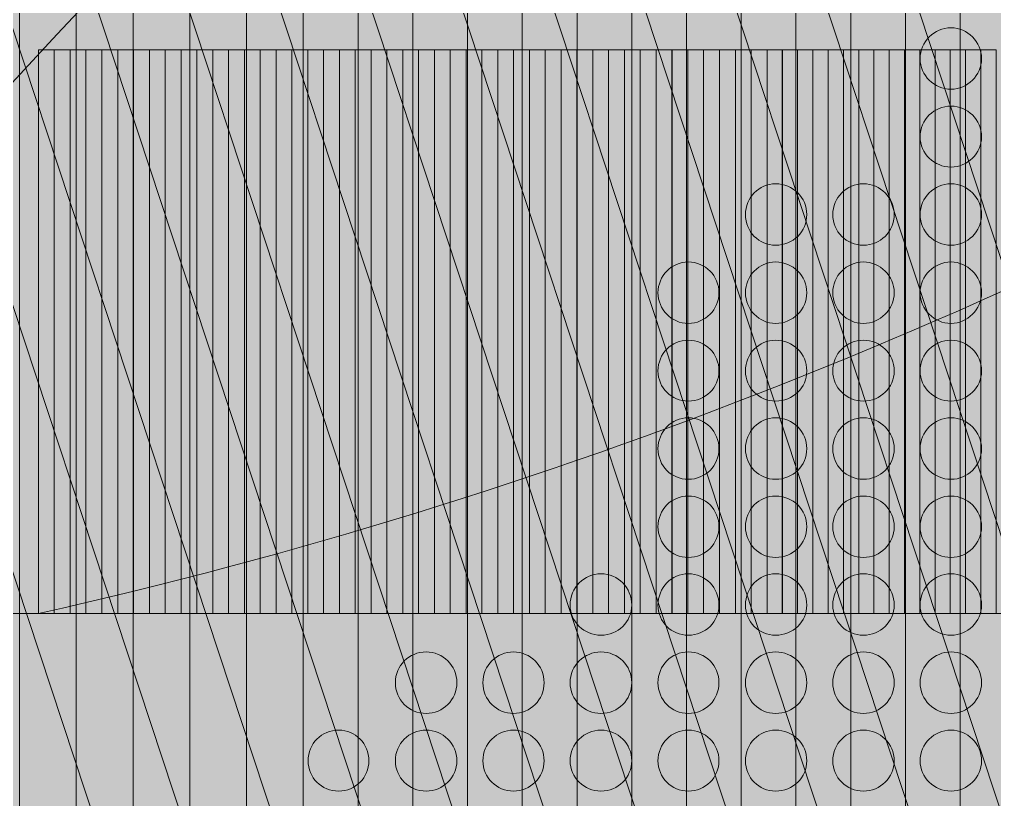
# Model space of a CAD drawing. Header units: inches. Extents: x 243 to 900, y -519 to -86.
# Drawn here: x 503.32 to 530.91, y -261.66 to -239.6 of the extents above; entities that cross this region are included whole.
import ezdxf

# ---------------------------------------------------------------- set-up
doc = ezdxf.new("R2010")
doc.units = ezdxf.units.IN
doc.header["$MEASUREMENT"] = 0
doc.layers.add('Layer 1', color=7, linetype='Continuous')

# ---------------------------------------------------------------- blocks, each defined once
blk = doc.blocks.new('block 3')
at = {"layer": 'Layer 1', "lineweight": 0}
blk.add_open_spline([(898.138, -484.267), (898.138, -494.991), (889.368, -503.763), (878.645, -503.763), (878.645, -503.763), (266.12, -503.763), (266.12, -503.763), (255.397, -503.763), (246.624, -494.991), (246.624, -484.267), (246.624, -484.267), (246.624, -108.507), (246.624, -108.507), (246.624, -97.783), (255.397, -89.011), (266.12, -89.011), (266.12, -89.011), (878.645, -89.011), (878.645, -89.011), (889.368, -89.011), (898.138, -97.783), (898.138, -108.507), (898.138, -108.507), (898.138, -484.267), (898.138, -484.267)], degree=3, knots=[0, 0, 0, 0, 1, 1, 1, 2, 2, 2, 3, 3, 3, 4, 4, 4, 5, 5, 5, 6, 6, 6, 7, 7, 7, 8, 8, 8, 8], dxfattribs=at)
blk = doc.blocks.new('block 2')
at = {"layer": 'Layer 1'}
blk.add_blockref('block 3', (0, 0), dxfattribs=at)
blk = doc.blocks.new('block 51')
at = {"layer": 'Layer 1', "lineweight": 0}
blk.add_open_spline([(530.539, -240.703), (530.539, -241.174), (530.143, -241.569), (529.675, -241.569), (529.196, -241.569), (528.8, -241.174), (528.8, -240.703), (528.8, -240.228), (529.196, -239.831), (529.675, -239.831), (530.143, -239.831), (530.539, -240.228), (530.539, -240.703)], degree=3, knots=[0, 0, 0, 0, 1, 1, 1, 2, 2, 2, 3, 3, 3, 4, 4, 4, 4], dxfattribs=at)
blk = doc.blocks.new('block 52')
at = {"layer": 'Layer 1', "lineweight": 0}
blk.add_open_spline([(530.539, -242.916), (530.539, -243.388), (530.143, -243.769), (529.675, -243.769), (529.196, -243.769), (528.8, -243.388), (528.8, -242.916), (528.8, -242.426), (529.196, -242.046), (529.675, -242.046), (530.143, -242.046), (530.539, -242.426), (530.539, -242.916)], degree=3, knots=[0, 0, 0, 0, 1, 1, 1, 2, 2, 2, 3, 3, 3, 4, 4, 4, 4], dxfattribs=at)
blk = doc.blocks.new('block 53')
at = {"layer": 'Layer 1', "lineweight": 0}
for points in [[(525.595, -245.111), (525.595, -245.6), (525.201, -245.982), (524.712, -245.982), (524.239, -245.982), (523.858, -245.6), (523.858, -245.111), (523.858, -244.64), (524.239, -244.242), (524.712, -244.242), (525.201, -244.242), (525.595, -244.64), (525.595, -245.111)], [(528.07, -245.111), (528.07, -245.6), (527.673, -245.982), (527.197, -245.982), (526.714, -245.982), (526.328, -245.6), (526.328, -245.111), (526.328, -244.64), (526.714, -244.242), (527.197, -244.242), (527.673, -244.242), (528.07, -244.64), (528.07, -245.111)], [(530.539, -245.111), (530.539, -245.6), (530.143, -245.982), (529.675, -245.982), (529.196, -245.982), (528.8, -245.6), (528.8, -245.111), (528.8, -244.64), (529.196, -244.242), (529.675, -244.242), (530.143, -244.242), (530.539, -244.64), (530.539, -245.111)]]:
    blk.add_open_spline(points, degree=3, knots=[0, 0, 0, 0, 1, 1, 1, 2, 2, 2, 3, 3, 3, 4, 4, 4, 4], dxfattribs=at)
blk = doc.blocks.new('block 54')
at = {"layer": 'Layer 1', "lineweight": 0}
for points in [[(523.11, -247.325), (523.11, -247.797), (522.727, -248.193), (522.24, -248.193), (521.767, -248.193), (521.384, -247.797), (521.384, -247.325), (521.384, -246.852), (521.767, -246.455), (522.24, -246.455), (522.727, -246.455), (523.11, -246.852), (523.11, -247.325)], [(525.595, -247.325), (525.595, -247.797), (525.201, -248.193), (524.712, -248.193), (524.239, -248.193), (523.858, -247.797), (523.858, -247.325), (523.858, -246.852), (524.239, -246.455), (524.712, -246.455), (525.201, -246.455), (525.595, -246.852), (525.595, -247.325)], [(528.07, -247.325), (528.07, -247.797), (527.673, -248.193), (527.197, -248.193), (526.714, -248.193), (526.328, -247.797), (526.328, -247.325), (526.328, -246.852), (526.714, -246.455), (527.197, -246.455), (527.673, -246.455), (528.07, -246.852), (528.07, -247.325)], [(530.539, -247.325), (530.539, -247.797), (530.143, -248.193), (529.675, -248.193), (529.196, -248.193), (528.8, -247.797), (528.8, -247.325), (528.8, -246.852), (529.196, -246.455), (529.675, -246.455), (530.143, -246.455), (530.539, -246.852), (530.539, -247.325)]]:
    blk.add_open_spline(points, degree=3, knots=[0, 0, 0, 0, 1, 1, 1, 2, 2, 2, 3, 3, 3, 4, 4, 4, 4], dxfattribs=at)
blk = doc.blocks.new('block 55')
at = {"layer": 'Layer 1', "lineweight": 0}
for points in [[(523.11, -249.538), (523.11, -250.011), (522.727, -250.392), (522.24, -250.392), (521.767, -250.392), (521.384, -250.011), (521.384, -249.538), (521.384, -249.047), (521.767, -248.669), (522.24, -248.669), (522.727, -248.669), (523.11, -249.047), (523.11, -249.538)], [(525.595, -249.538), (525.595, -250.011), (525.201, -250.392), (524.712, -250.392), (524.239, -250.392), (523.858, -250.011), (523.858, -249.538), (523.858, -249.047), (524.239, -248.669), (524.712, -248.669), (525.201, -248.669), (525.595, -249.047), (525.595, -249.538)], [(528.07, -249.538), (528.07, -250.011), (527.673, -250.392), (527.197, -250.392), (526.714, -250.392), (526.328, -250.011), (526.328, -249.538), (526.328, -249.047), (526.714, -248.669), (527.197, -248.669), (527.673, -248.669), (528.07, -249.047), (528.07, -249.538)], [(530.539, -249.538), (530.539, -250.011), (530.143, -250.392), (529.675, -250.392), (529.196, -250.392), (528.8, -250.011), (528.8, -249.538), (528.8, -249.047), (529.196, -248.669), (529.675, -248.669), (530.143, -248.669), (530.539, -249.047), (530.539, -249.538)]]:
    blk.add_open_spline(points, degree=3, knots=[0, 0, 0, 0, 1, 1, 1, 2, 2, 2, 3, 3, 3, 4, 4, 4, 4], dxfattribs=at)
blk = doc.blocks.new('block 56')
at = {"layer": 'Layer 1', "lineweight": 0}
for points in [[(523.11, -251.734), (523.11, -252.221), (522.727, -252.604), (522.24, -252.604), (521.767, -252.604), (521.384, -252.221), (521.384, -251.734), (521.384, -251.261), (521.767, -250.864), (522.24, -250.864), (522.727, -250.864), (523.11, -251.261), (523.11, -251.734)], [(525.595, -251.734), (525.595, -252.221), (525.201, -252.604), (524.712, -252.604), (524.239, -252.604), (523.858, -252.221), (523.858, -251.734), (523.858, -251.261), (524.239, -250.864), (524.712, -250.864), (525.201, -250.864), (525.595, -251.261), (525.595, -251.734)], [(528.07, -251.734), (528.07, -252.221), (527.673, -252.604), (527.197, -252.604), (526.714, -252.604), (526.328, -252.221), (526.328, -251.734), (526.328, -251.261), (526.714, -250.864), (527.197, -250.864), (527.673, -250.864), (528.07, -251.261), (528.07, -251.734)], [(530.539, -251.734), (530.539, -252.221), (530.143, -252.604), (529.675, -252.604), (529.196, -252.604), (528.8, -252.221), (528.8, -251.734), (528.8, -251.261), (529.196, -250.864), (529.675, -250.864), (530.143, -250.864), (530.539, -251.261), (530.539, -251.734)]]:
    blk.add_open_spline(points, degree=3, knots=[0, 0, 0, 0, 1, 1, 1, 2, 2, 2, 3, 3, 3, 4, 4, 4, 4], dxfattribs=at)
blk = doc.blocks.new('block 57')
at = {"layer": 'Layer 1', "lineweight": 0}
for points in [[(523.11, -253.946), (523.11, -254.42), (522.727, -254.815), (522.24, -254.815), (521.767, -254.815), (521.384, -254.42), (521.384, -253.946), (521.384, -253.46), (521.767, -253.077), (522.24, -253.077), (522.727, -253.077), (523.11, -253.46), (523.11, -253.946)], [(525.595, -253.946), (525.595, -254.42), (525.201, -254.815), (524.712, -254.815), (524.239, -254.815), (523.858, -254.42), (523.858, -253.946), (523.858, -253.46), (524.239, -253.077), (524.712, -253.077), (525.201, -253.077), (525.595, -253.46), (525.595, -253.946)], [(528.07, -253.946), (528.07, -254.42), (527.673, -254.815), (527.197, -254.815), (526.714, -254.815), (526.328, -254.42), (526.328, -253.946), (526.328, -253.46), (526.714, -253.077), (527.197, -253.077), (527.673, -253.077), (528.07, -253.46), (528.07, -253.946)], [(530.539, -253.946), (530.539, -254.42), (530.143, -254.815), (529.675, -254.815), (529.196, -254.815), (528.8, -254.42), (528.8, -253.946), (528.8, -253.46), (529.196, -253.077), (529.675, -253.077), (530.143, -253.077), (530.539, -253.46), (530.539, -253.946)]]:
    blk.add_open_spline(points, degree=3, knots=[0, 0, 0, 0, 1, 1, 1, 2, 2, 2, 3, 3, 3, 4, 4, 4, 4], dxfattribs=at)
blk = doc.blocks.new('block 58')
at = {"layer": 'Layer 1', "lineweight": 0}
for points in [[(520.641, -256.161), (520.641, -256.634), (520.257, -257.015), (519.768, -257.015), (519.298, -257.015), (518.898, -256.634), (518.898, -256.161), (518.898, -255.672), (519.298, -255.275), (519.768, -255.275), (520.257, -255.275), (520.641, -255.672), (520.641, -256.161)], [(523.11, -256.161), (523.11, -256.634), (522.727, -257.015), (522.24, -257.015), (521.767, -257.015), (521.384, -256.634), (521.384, -256.161), (521.384, -255.672), (521.767, -255.275), (522.24, -255.275), (522.727, -255.275), (523.11, -255.672), (523.11, -256.161)], [(525.595, -256.161), (525.595, -256.634), (525.201, -257.015), (524.712, -257.015), (524.239, -257.015), (523.858, -256.634), (523.858, -256.161), (523.858, -255.672), (524.239, -255.275), (524.712, -255.275), (525.201, -255.275), (525.595, -255.672), (525.595, -256.161)], [(528.07, -256.161), (528.07, -256.634), (527.673, -257.015), (527.197, -257.015), (526.714, -257.015), (526.328, -256.634), (526.328, -256.161), (526.328, -255.672), (526.714, -255.275), (527.197, -255.275), (527.673, -255.275), (528.07, -255.672), (528.07, -256.161)], [(530.539, -256.161), (530.539, -256.634), (530.143, -257.015), (529.675, -257.015), (529.196, -257.015), (528.8, -256.634), (528.8, -256.161), (528.8, -255.672), (529.196, -255.275), (529.675, -255.275), (530.143, -255.275), (530.539, -255.672), (530.539, -256.161)]]:
    blk.add_open_spline(points, degree=3, knots=[0, 0, 0, 0, 1, 1, 1, 2, 2, 2, 3, 3, 3, 4, 4, 4, 4], dxfattribs=at)
blk = doc.blocks.new('block 59')
at = {"layer": 'Layer 1', "lineweight": 0}
for points in [[(515.697, -258.357), (515.697, -258.844), (515.295, -259.226), (514.827, -259.226), (514.338, -259.226), (513.954, -258.844), (513.954, -258.357), (513.954, -257.869), (514.338, -257.488), (514.827, -257.488), (515.295, -257.488), (515.697, -257.869), (515.697, -258.357)], [(518.163, -258.357), (518.163, -258.844), (517.769, -259.226), (517.296, -259.226), (516.823, -259.226), (516.429, -258.844), (516.429, -258.357), (516.429, -257.869), (516.823, -257.488), (517.296, -257.488), (517.769, -257.488), (518.163, -257.869), (518.163, -258.357)], [(520.641, -258.357), (520.641, -258.844), (520.257, -259.226), (519.768, -259.226), (519.298, -259.226), (518.898, -258.844), (518.898, -258.357), (518.898, -257.869), (519.298, -257.488), (519.768, -257.488), (520.257, -257.488), (520.641, -257.869), (520.641, -258.357)], [(523.11, -258.357), (523.11, -258.844), (522.727, -259.226), (522.24, -259.226), (521.767, -259.226), (521.384, -258.844), (521.384, -258.357), (521.384, -257.869), (521.767, -257.488), (522.24, -257.488), (522.727, -257.488), (523.11, -257.869), (523.11, -258.357)], [(525.595, -258.357), (525.595, -258.844), (525.201, -259.226), (524.712, -259.226), (524.239, -259.226), (523.858, -258.844), (523.858, -258.357), (523.858, -257.869), (524.239, -257.488), (524.712, -257.488), (525.201, -257.488), (525.595, -257.869), (525.595, -258.357)], [(528.07, -258.357), (528.07, -258.844), (527.673, -259.226), (527.197, -259.226), (526.714, -259.226), (526.328, -258.844), (526.328, -258.357), (526.328, -257.869), (526.714, -257.488), (527.197, -257.488), (527.673, -257.488), (528.07, -257.869), (528.07, -258.357)], [(530.539, -258.357), (530.539, -258.844), (530.143, -259.226), (529.675, -259.226), (529.196, -259.226), (528.8, -258.844), (528.8, -258.357), (528.8, -257.869), (529.196, -257.488), (529.675, -257.488), (530.143, -257.488), (530.539, -257.869), (530.539, -258.357)]]:
    blk.add_open_spline(points, degree=3, knots=[0, 0, 0, 0, 1, 1, 1, 2, 2, 2, 3, 3, 3, 4, 4, 4, 4], dxfattribs=at)
blk = doc.blocks.new('block 60')
at = {"layer": 'Layer 1', "lineweight": 0}
for points in [[(513.206, -260.568), (513.206, -261.041), (512.826, -261.425), (512.352, -261.425), (511.863, -261.425), (511.485, -261.041), (511.485, -260.568), (511.485, -260.082), (511.863, -259.699), (512.352, -259.699), (512.826, -259.699), (513.206, -260.082), (513.206, -260.568)], [(515.697, -260.568), (515.697, -261.041), (515.295, -261.425), (514.827, -261.425), (514.338, -261.425), (513.954, -261.041), (513.954, -260.568), (513.954, -260.082), (514.338, -259.699), (514.827, -259.699), (515.295, -259.699), (515.697, -260.082), (515.697, -260.568)], [(518.163, -260.568), (518.163, -261.041), (517.769, -261.425), (517.296, -261.425), (516.823, -261.425), (516.429, -261.041), (516.429, -260.568), (516.429, -260.082), (516.823, -259.699), (517.296, -259.699), (517.769, -259.699), (518.163, -260.082), (518.163, -260.568)], [(520.641, -260.568), (520.641, -261.041), (520.257, -261.425), (519.768, -261.425), (519.298, -261.425), (518.898, -261.041), (518.898, -260.568), (518.898, -260.082), (519.298, -259.699), (519.768, -259.699), (520.257, -259.699), (520.641, -260.082), (520.641, -260.568)], [(523.11, -260.568), (523.11, -261.041), (522.727, -261.425), (522.24, -261.425), (521.767, -261.425), (521.384, -261.041), (521.384, -260.568), (521.384, -260.082), (521.767, -259.699), (522.24, -259.699), (522.727, -259.699), (523.11, -260.082), (523.11, -260.568)], [(525.595, -260.568), (525.595, -261.041), (525.201, -261.425), (524.712, -261.425), (524.239, -261.425), (523.858, -261.041), (523.858, -260.568), (523.858, -260.082), (524.239, -259.699), (524.712, -259.699), (525.201, -259.699), (525.595, -260.082), (525.595, -260.568)], [(528.07, -260.568), (528.07, -261.041), (527.673, -261.425), (527.197, -261.425), (526.714, -261.425), (526.328, -261.041), (526.328, -260.568), (526.328, -260.082), (526.714, -259.699), (527.197, -259.699), (527.673, -259.699), (528.07, -260.082), (528.07, -260.568)], [(530.539, -260.568), (530.539, -261.041), (530.143, -261.425), (529.675, -261.425), (529.196, -261.425), (528.8, -261.041), (528.8, -260.568), (528.8, -260.082), (529.196, -259.699), (529.675, -259.699), (530.143, -259.699), (530.539, -260.082), (530.539, -260.568)]]:
    blk.add_open_spline(points, degree=3, knots=[0, 0, 0, 0, 1, 1, 1, 2, 2, 2, 3, 3, 3, 4, 4, 4, 4], dxfattribs=at)
blk = doc.blocks.new('block 5')
at = {"layer": 'Layer 1'}
for name in ['block 51', 'block 52', 'block 53', 'block 54', 'block 55', 'block 56', 'block 57', 'block 58', 'block 59', 'block 60']:
    blk.add_blockref(name, (0, 0), dxfattribs=at)
blk = doc.blocks.new('block 4')
at = {"layer": 'Layer 1'}
blk.add_blockref('block 5', (0, 0), dxfattribs=at)
blk = doc.blocks.new('block 286')
at = {"layer": 'Layer 1', "true_color": 0x1688c9}
h = blk.add_hatch(color=142, dxfattribs=at)
h.dxf.hatch_style = 2
h.paths.add_polyline_path([(519.57, -312.554), (471.547, -167.129), (474.035, -167.129), (522.06, -312.554)])
h = blk.add_hatch(color=142, dxfattribs=at)
h.dxf.hatch_style = 2
h.paths.add_polyline_path([(522.06, -312.554), (474.035, -167.129), (476.525, -167.129), (524.548, -312.554)])
h = blk.add_hatch(color=142, dxfattribs=at)
h.dxf.hatch_style = 2
h.paths.add_polyline_path([(524.548, -312.554), (476.525, -167.129), (479.106, -167.129), (527.131, -312.554)])
h = blk.add_hatch(color=142, dxfattribs=at)
h.dxf.hatch_style = 2
h.paths.add_polyline_path([(527.131, -312.554), (479.106, -167.129), (481.686, -167.129), (529.709, -312.554)])
at = {"layer": 'Layer 1', "true_color": 0x1386c8}
h = blk.add_hatch(color=142, dxfattribs=at)
h.dxf.hatch_style = 2
h.paths.add_polyline_path([(529.709, -312.554), (481.686, -167.129), (484.269, -167.129), (532.292, -312.554)])
at = {"layer": 'Layer 1', "true_color": 0x1585c7}
h = blk.add_hatch(color=142, dxfattribs=at)
h.dxf.hatch_style = 2
h.paths.add_polyline_path([(532.292, -312.554), (484.269, -167.129), (486.85, -167.129), (534.873, -312.554)])
at = {"layer": 'Layer 1', "true_color": 0x1484c7}
h = blk.add_hatch(color=142, dxfattribs=at)
h.dxf.hatch_style = 2
h.paths.add_polyline_path([(534.873, -312.554), (486.85, -167.129), (489.433, -167.129), (537.456, -312.554)])
at = {"layer": 'Layer 1', "true_color": 0x1483c6}
h = blk.add_hatch(color=142, dxfattribs=at)
h.dxf.hatch_style = 2
h.paths.add_polyline_path([(537.456, -312.554), (489.433, -167.129), (492.013, -167.129), (540.036, -312.554)])
at = {"layer": 'Layer 1', "true_color": 0x1782c5}
h = blk.add_hatch(color=142, dxfattribs=at)
h.dxf.hatch_style = 2
h.paths.add_polyline_path([(540.036, -312.554), (492.013, -167.129), (494.594, -167.129), (542.617, -312.554)])
at = {"layer": 'Layer 1', "true_color": 0x1483c6}
h = blk.add_hatch(color=142, dxfattribs=at)
h.dxf.hatch_style = 2
h.paths.add_polyline_path([(542.617, -312.554), (494.594, -167.129), (497.174, -167.129), (545.2, -312.554)])
at = {"layer": 'Layer 1', "true_color": 0x1281c4}
h = blk.add_hatch(color=142, dxfattribs=at)
h.dxf.hatch_style = 2
h.paths.add_polyline_path([(545.2, -312.554), (497.174, -167.129), (499.757, -167.129), (547.78, -312.554)])
at = {"layer": 'Layer 1', "true_color": 0x1380c3}
h = blk.add_hatch(color=142, dxfattribs=at)
h.dxf.hatch_style = 2
h.paths.add_polyline_path([(547.78, -312.554), (499.757, -167.129), (502.337, -167.129), (550.36, -312.554)])
at = {"layer": 'Layer 1', "true_color": 0x1580c2}
h = blk.add_hatch(color=142, dxfattribs=at)
h.dxf.hatch_style = 2
h.paths.add_polyline_path([(550.36, -312.554), (502.337, -167.129), (504.92, -167.129), (552.943, -312.554)])
at = {"layer": 'Layer 1', "true_color": 0x187fc2}
h = blk.add_hatch(color=152, dxfattribs=at)
h.dxf.hatch_style = 2
h.paths.add_polyline_path([(552.943, -312.554), (504.92, -167.129), (507.501, -167.129), (555.524, -312.554)])
at = {"layer": 'Layer 1', "lineweight": 0}
for points in [[(519.57, -312.554), (471.547, -167.129), (474.035, -167.129), (522.06, -312.554), (519.57, -312.554)], [(522.06, -312.554), (474.035, -167.129), (476.525, -167.129), (524.548, -312.554), (522.06, -312.554)], [(524.548, -312.554), (476.525, -167.129), (479.106, -167.129), (527.131, -312.554), (524.548, -312.554)], [(527.131, -312.554), (479.106, -167.129), (481.686, -167.129), (529.709, -312.554), (527.131, -312.554)], [(529.709, -312.554), (481.686, -167.129), (484.269, -167.129), (532.292, -312.554), (529.709, -312.554)], [(532.292, -312.554), (484.269, -167.129), (486.85, -167.129), (534.873, -312.554), (532.292, -312.554)], [(534.873, -312.554), (486.85, -167.129), (489.433, -167.129), (537.456, -312.554), (534.873, -312.554)], [(537.456, -312.554), (489.433, -167.129), (492.013, -167.129), (540.036, -312.554), (537.456, -312.554)], [(540.036, -312.554), (492.013, -167.129), (494.594, -167.129), (542.617, -312.554), (540.036, -312.554)], [(542.617, -312.554), (494.594, -167.129), (497.174, -167.129), (545.2, -312.554), (542.617, -312.554)], [(545.2, -312.554), (497.174, -167.129), (499.757, -167.129), (547.78, -312.554), (545.2, -312.554)], [(547.78, -312.554), (499.757, -167.129), (502.337, -167.129), (550.36, -312.554), (547.78, -312.554)], [(550.36, -312.554), (502.337, -167.129), (504.92, -167.129), (552.943, -312.554), (550.36, -312.554)], [(552.943, -312.554), (504.92, -167.129), (507.501, -167.129), (555.524, -312.554), (552.943, -312.554)]]:
    blk.add_lwpolyline(points, dxfattribs=at)
blk.add_open_spline([(481.091, -199.266), (481.091, -199.266), (582.602, -199.266), (582.602, -199.266), (582.602, -199.266), (582.602, -167.129), (582.602, -167.129), (582.602, -167.129), (476.726, -167.129), (476.726, -167.129), (455.041, -167.129), (437.462, -184.708), (437.462, -206.393), (437.462, -206.393), (437.462, -215.646), (437.462, -215.646), (437.462, -224.775), (440.587, -233.174), (445.814, -239.84), (440.587, -246.511), (437.462, -254.905), (437.462, -264.037), (437.462, -264.037), (437.462, -273.289), (437.462, -273.289), (437.462, -294.974), (455.041, -312.553), (476.726, -312.553), (476.726, -312.553), (552.507, -312.553), (552.507, -312.553), (552.507, -312.553), (557.61, -312.553), (557.61, -312.553), (557.61, -312.553), (582.602, -312.553), (582.602, -312.553), (582.602, -312.553), (582.602, -205.692), (582.602, -205.692), (582.602, -205.692), (552.507, -205.692), (552.507, -205.692), (552.507, -205.692), (552.507, -280.885), (552.507, -280.885), (552.507, -280.885), (481.091, -280.885), (481.091, -280.885), (474.328, -280.885), (468.85, -275.403), (468.85, -268.641), (468.85, -261.879), (474.328, -256.399), (481.091, -256.399), (481.091, -256.399), (544.345, -256.399), (544.345, -256.399), (544.345, -256.399), (544.345, -223.751), (544.345, -223.751), (544.345, -223.751), (481.091, -223.751), (481.091, -223.751), (474.328, -223.751), (468.85, -218.27), (468.85, -211.507), (468.85, -204.748), (474.328, -199.266), (481.091, -199.266)], degree=3, knots=[0, 0, 0, 0, 1, 1, 1, 2, 2, 2, 3, 3, 3, 4, 4, 4, 5, 5, 5, 6, 6, 6, 7, 7, 7, 8, 8, 8, 9, 9, 9, 10, 10, 10, 11, 11, 11, 12, 12, 12, 13, 13, 13, 14, 14, 14, 15, 15, 15, 16, 16, 16, 17, 17, 17, 18, 18, 18, 19, 19, 19, 20, 20, 20, 21, 21, 21, 22, 22, 22, 23, 23, 23, 23], dxfattribs=at)
blk = doc.blocks.new('block 285')
at = {"layer": 'Layer 1'}
blk.add_blockref('block 286', (0, 0), dxfattribs=at)
blk = doc.blocks.new('block 284')
at = {"layer": 'Layer 1'}
blk.add_blockref('block 285', (0, 0), dxfattribs=at)
blk = doc.blocks.new('block 287')
at = {"layer": 'Layer 1', "true_color": 0x0c5fa9}
h = blk.add_hatch(color=144, dxfattribs=at)
h.dxf.hatch_style = 2
edge = h.paths.add_edge_path()
edge.add_spline(control_points=[(503.858, -240.452), (503.858, -240.452), (503.858, -256.4), (503.858, -256.4), (503.858, -256.4), (503.858, -240.452), (503.858, -240.452)], knot_values=[0, 0, 0, 0, 1, 1, 1, 2, 2, 2, 2], degree=3, periodic=1)
h = blk.add_hatch(color=144, dxfattribs=at)
h.dxf.hatch_style = 2
h.paths.add_polyline_path([(504.304, -256.399), (503.858, -256.399), (503.858, -240.452), (504.304, -240.452)])
at = {"layer": 'Layer 1', "true_color": 0x105fa9}
h = blk.add_hatch(color=144, dxfattribs=at)
h.dxf.hatch_style = 2
h.paths.add_polyline_path([(504.754, -256.399), (504.304, -256.399), (504.304, -240.452), (504.754, -240.452)])
at = {"layer": 'Layer 1', "true_color": 0x145fac}
h = blk.add_hatch(color=144, dxfattribs=at)
h.dxf.hatch_style = 2
h.paths.add_polyline_path([(505.2, -256.399), (504.754, -256.399), (504.754, -240.452), (505.2, -240.452)])
at = {"layer": 'Layer 1', "true_color": 0x1261ab}
h = blk.add_hatch(color=144, dxfattribs=at)
h.dxf.hatch_style = 2
h.paths.add_polyline_path([(505.647, -256.399), (505.2, -256.399), (505.2, -240.452), (505.647, -240.452)])
at = {"layer": 'Layer 1', "true_color": 0x0e61ad}
h = blk.add_hatch(color=144, dxfattribs=at)
h.dxf.hatch_style = 2
h.paths.add_polyline_path([(506.1, -256.399), (505.65, -256.399), (505.65, -240.452), (506.1, -240.452)])
at = {"layer": 'Layer 1', "true_color": 0x0f63ac}
h = blk.add_hatch(color=144, dxfattribs=at)
h.dxf.hatch_style = 2
h.paths.add_polyline_path([(506.546, -256.399), (506.1, -256.399), (506.1, -240.452), (506.546, -240.452)])
at = {"layer": 'Layer 1', "true_color": 0x1063af}
h = blk.add_hatch(color=144, dxfattribs=at)
h.dxf.hatch_style = 2
h.paths.add_polyline_path([(506.996, -256.399), (506.546, -256.399), (506.546, -240.452), (506.996, -240.452)])
at = {"layer": 'Layer 1', "true_color": 0x0a65af}
h = blk.add_hatch(color=144, dxfattribs=at)
h.dxf.hatch_style = 2
h.paths.add_polyline_path([(507.443, -256.399), (506.996, -256.399), (506.996, -240.452), (507.443, -240.452)])
at = {"layer": 'Layer 1', "true_color": 0x1365af}
h = blk.add_hatch(color=144, dxfattribs=at)
h.dxf.hatch_style = 2
h.paths.add_polyline_path([(507.889, -256.399), (507.443, -256.399), (507.443, -240.452), (507.889, -240.452)])
at = {"layer": 'Layer 1', "true_color": 0x1066b0}
h = blk.add_hatch(color=144, dxfattribs=at)
h.dxf.hatch_style = 2
h.paths.add_polyline_path([(508.339, -256.399), (507.889, -256.399), (507.889, -240.452), (508.339, -240.452)])
at = {"layer": 'Layer 1', "true_color": 0x0e68b2}
h = blk.add_hatch(color=152, dxfattribs=at)
h.dxf.hatch_style = 2
h.paths.add_polyline_path([(508.786, -256.399), (508.339, -256.399), (508.339, -240.452), (508.786, -240.452)])
at = {"layer": 'Layer 1', "true_color": 0x1169b0}
h = blk.add_hatch(color=144, dxfattribs=at)
h.dxf.hatch_style = 2
h.paths.add_polyline_path([(509.235, -256.399), (508.786, -256.399), (508.786, -240.452), (509.235, -240.452)])
at = {"layer": 'Layer 1', "true_color": 0x136ab3}
h = blk.add_hatch(color=152, dxfattribs=at)
h.dxf.hatch_style = 2
h.paths.add_polyline_path([(509.682, -256.399), (509.235, -256.399), (509.235, -240.452), (509.682, -240.452)])
h = blk.add_hatch(color=152, dxfattribs=at)
h.dxf.hatch_style = 2
h.paths.add_polyline_path([(510.131, -256.399), (509.682, -256.399), (509.682, -240.452), (510.131, -240.452)])
at = {"layer": 'Layer 1', "true_color": 0x106bb4}
h = blk.add_hatch(color=152, dxfattribs=at)
h.dxf.hatch_style = 2
h.paths.add_polyline_path([(510.578, -256.399), (510.131, -256.399), (510.131, -240.452), (510.578, -240.452)])
at = {"layer": 'Layer 1', "true_color": 0x116cb4}
h = blk.add_hatch(color=152, dxfattribs=at)
h.dxf.hatch_style = 2
h.paths.add_polyline_path([(511.025, -256.399), (510.578, -256.399), (510.578, -240.452), (511.025, -240.452)])
at = {"layer": 'Layer 1', "true_color": 0x126db5}
h = blk.add_hatch(color=152, dxfattribs=at)
h.dxf.hatch_style = 2
h.paths.add_polyline_path([(511.474, -256.399), (511.028, -256.399), (511.028, -240.452), (511.474, -240.452)])
at = {"layer": 'Layer 1', "true_color": 0x166eb6}
h = blk.add_hatch(color=152, dxfattribs=at)
h.dxf.hatch_style = 2
h.paths.add_polyline_path([(511.924, -256.399), (511.474, -256.399), (511.474, -240.452), (511.924, -240.452)])
at = {"layer": 'Layer 1', "true_color": 0x136fb7}
h = blk.add_hatch(color=152, dxfattribs=at)
h.dxf.hatch_style = 2
h.paths.add_polyline_path([(512.371, -256.399), (511.924, -256.399), (511.924, -240.452), (512.371, -240.452)])
at = {"layer": 'Layer 1', "true_color": 0x1470b7}
h = blk.add_hatch(color=152, dxfattribs=at)
h.dxf.hatch_style = 2
h.paths.add_polyline_path([(512.82, -256.399), (512.371, -256.399), (512.371, -240.452), (512.82, -240.452)])
at = {"layer": 'Layer 1', "true_color": 0x1171b8}
h = blk.add_hatch(color=152, dxfattribs=at)
h.dxf.hatch_style = 2
h.paths.add_polyline_path([(513.267, -256.399), (512.82, -256.399), (512.82, -240.452), (513.267, -240.452)])
at = {"layer": 'Layer 1', "true_color": 0x1272b9}
h = blk.add_hatch(color=152, dxfattribs=at)
h.dxf.hatch_style = 2
h.paths.add_polyline_path([(513.717, -256.399), (513.267, -256.399), (513.267, -240.452), (513.717, -240.452)])
at = {"layer": 'Layer 1', "true_color": 0x1773b9}
h = blk.add_hatch(color=152, dxfattribs=at)
h.dxf.hatch_style = 2
h.paths.add_polyline_path([(514.163, -256.399), (513.717, -256.399), (513.717, -240.452), (514.163, -240.452)])
at = {"layer": 'Layer 1', "true_color": 0x1075bb}
h = blk.add_hatch(color=152, dxfattribs=at)
h.dxf.hatch_style = 2
h.paths.add_polyline_path([(514.61, -256.399), (514.163, -256.399), (514.163, -240.452), (514.61, -240.452)])
at = {"layer": 'Layer 1', "true_color": 0x0e75bb}
h = blk.add_hatch(color=152, dxfattribs=at)
h.dxf.hatch_style = 2
h.paths.add_polyline_path([(515.059, -256.399), (514.61, -256.399), (514.61, -240.452), (515.059, -240.452)])
h = blk.add_hatch(color=152, dxfattribs=at)
h.dxf.hatch_style = 2
h.paths.add_polyline_path([(515.506, -256.399), (515.059, -256.399), (515.059, -240.452), (515.506, -240.452)])
at = {"layer": 'Layer 1', "true_color": 0x0b77bd}
h = blk.add_hatch(color=152, dxfattribs=at)
h.dxf.hatch_style = 2
h.paths.add_polyline_path([(515.956, -256.399), (515.506, -256.399), (515.506, -240.452), (515.956, -240.452)])
at = {"layer": 'Layer 1', "true_color": 0x1479be}
h = blk.add_hatch(color=152, dxfattribs=at)
h.dxf.hatch_style = 2
h.paths.add_polyline_path([(516.402, -256.399), (515.956, -256.399), (515.956, -240.452), (516.402, -240.452)])
at = {"layer": 'Layer 1', "true_color": 0x1279be}
h = blk.add_hatch(color=152, dxfattribs=at)
h.dxf.hatch_style = 2
h.paths.add_polyline_path([(516.852, -256.399), (516.405, -256.399), (516.405, -240.452), (516.852, -240.452)])
at = {"layer": 'Layer 1', "true_color": 0x1479be}
h = blk.add_hatch(color=152, dxfattribs=at)
h.dxf.hatch_style = 2
h.paths.add_polyline_path([(517.299, -256.399), (516.852, -256.399), (516.852, -240.452), (517.299, -240.452)])
at = {"layer": 'Layer 1', "true_color": 0x157abf}
h = blk.add_hatch(color=152, dxfattribs=at)
h.dxf.hatch_style = 2
h.paths.add_polyline_path([(517.748, -256.399), (517.299, -256.399), (517.299, -240.452), (517.748, -240.452)])
at = {"layer": 'Layer 1', "true_color": 0x167bbf}
h = blk.add_hatch(color=152, dxfattribs=at)
h.dxf.hatch_style = 2
h.paths.add_polyline_path([(518.195, -256.399), (517.748, -256.399), (517.748, -240.452), (518.195, -240.452)])
at = {"layer": 'Layer 1', "true_color": 0x127cc0}
h = blk.add_hatch(color=152, dxfattribs=at)
h.dxf.hatch_style = 2
h.paths.add_polyline_path([(518.645, -256.399), (518.195, -256.399), (518.195, -240.452), (518.645, -240.452)])
at = {"layer": 'Layer 1', "true_color": 0x177dc1}
h = blk.add_hatch(color=152, dxfattribs=at)
h.dxf.hatch_style = 2
h.paths.add_polyline_path([(519.091, -256.399), (518.645, -256.399), (518.645, -240.452), (519.091, -240.452)])
at = {"layer": 'Layer 1', "true_color": 0x187fc2}
h = blk.add_hatch(color=152, dxfattribs=at)
h.dxf.hatch_style = 2
h.paths.add_polyline_path([(519.541, -256.399), (519.091, -256.399), (519.091, -240.452), (519.541, -240.452)])
at = {"layer": 'Layer 1', "true_color": 0x1580c2}
h = blk.add_hatch(color=142, dxfattribs=at)
h.dxf.hatch_style = 2
h.paths.add_polyline_path([(519.988, -256.399), (519.541, -256.399), (519.541, -240.452), (519.988, -240.452)])
at = {"layer": 'Layer 1', "true_color": 0x1380c3}
h = blk.add_hatch(color=142, dxfattribs=at)
h.dxf.hatch_style = 2
h.paths.add_polyline_path([(520.434, -256.399), (519.988, -256.399), (519.988, -240.452), (520.434, -240.452)])
at = {"layer": 'Layer 1', "true_color": 0x1281c4}
h = blk.add_hatch(color=142, dxfattribs=at)
h.dxf.hatch_style = 2
h.paths.add_polyline_path([(520.884, -256.399), (520.434, -256.399), (520.434, -240.452), (520.884, -240.452)])
at = {"layer": 'Layer 1', "true_color": 0x1483c6}
h = blk.add_hatch(color=142, dxfattribs=at)
h.dxf.hatch_style = 2
h.paths.add_polyline_path([(521.331, -256.399), (520.884, -256.399), (520.884, -240.452), (521.331, -240.452)])
at = {"layer": 'Layer 1', "true_color": 0x1782c5}
h = blk.add_hatch(color=142, dxfattribs=at)
h.dxf.hatch_style = 2
h.paths.add_polyline_path([(521.78, -256.399), (521.331, -256.399), (521.331, -240.452), (521.78, -240.452)])
at = {"layer": 'Layer 1', "true_color": 0x1483c6}
h = blk.add_hatch(color=142, dxfattribs=at)
h.dxf.hatch_style = 2
h.paths.add_polyline_path([(522.23, -256.399), (521.783, -256.399), (521.783, -240.452), (522.23, -240.452)])
at = {"layer": 'Layer 1', "true_color": 0x1484c7}
h = blk.add_hatch(color=142, dxfattribs=at)
h.dxf.hatch_style = 2
h.paths.add_polyline_path([(522.676, -256.399), (522.23, -256.399), (522.23, -240.452), (522.676, -240.452)])
at = {"layer": 'Layer 1', "true_color": 0x1585c7}
h = blk.add_hatch(color=142, dxfattribs=at)
h.dxf.hatch_style = 2
h.paths.add_polyline_path([(523.126, -256.399), (522.676, -256.399), (522.676, -240.452), (523.126, -240.452)])
at = {"layer": 'Layer 1', "true_color": 0x1386c8}
h = blk.add_hatch(color=142, dxfattribs=at)
h.dxf.hatch_style = 2
h.paths.add_polyline_path([(523.573, -256.399), (523.126, -256.399), (523.126, -240.452), (523.573, -240.452)])
at = {"layer": 'Layer 1', "true_color": 0x1688c9}
h = blk.add_hatch(color=142, dxfattribs=at)
h.dxf.hatch_style = 2
h.paths.add_polyline_path([(524.019, -256.399), (523.573, -256.399), (523.573, -240.452), (524.019, -240.452)])
h = blk.add_hatch(color=142, dxfattribs=at)
h.dxf.hatch_style = 2
h.paths.add_polyline_path([(524.469, -256.399), (524.019, -256.399), (524.019, -240.452), (524.469, -240.452)])
h = blk.add_hatch(color=142, dxfattribs=at)
h.dxf.hatch_style = 2
h.paths.add_polyline_path([(524.9, -256.399), (524.469, -256.399), (524.469, -240.452), (524.9, -240.452)])
h = blk.add_hatch(color=142, dxfattribs=at)
h.dxf.hatch_style = 2
h.paths.add_polyline_path([(525.334, -256.399), (524.903, -256.399), (524.903, -240.452), (525.334, -240.452)])
at = {"layer": 'Layer 1', "true_color": 0x1386c8}
h = blk.add_hatch(color=142, dxfattribs=at)
h.dxf.hatch_style = 2
h.paths.add_polyline_path([(525.764, -256.399), (525.334, -256.399), (525.334, -240.452), (525.764, -240.452)])
at = {"layer": 'Layer 1', "true_color": 0x1585c7}
h = blk.add_hatch(color=142, dxfattribs=at)
h.dxf.hatch_style = 2
h.paths.add_polyline_path([(526.195, -256.399), (525.764, -256.399), (525.764, -240.452), (526.195, -240.452)])
at = {"layer": 'Layer 1', "true_color": 0x1484c7}
h = blk.add_hatch(color=142, dxfattribs=at)
h.dxf.hatch_style = 2
h.paths.add_polyline_path([(526.629, -256.399), (526.198, -256.399), (526.198, -240.452), (526.629, -240.452)])
at = {"layer": 'Layer 1', "true_color": 0x1483c6}
h = blk.add_hatch(color=142, dxfattribs=at)
h.dxf.hatch_style = 2
h.paths.add_polyline_path([(527.063, -256.399), (526.629, -256.399), (526.629, -240.452), (527.063, -240.452)])
at = {"layer": 'Layer 1', "true_color": 0x1782c5}
h = blk.add_hatch(color=142, dxfattribs=at)
h.dxf.hatch_style = 2
h.paths.add_polyline_path([(527.491, -256.399), (527.063, -256.399), (527.063, -240.452), (527.491, -240.452)])
at = {"layer": 'Layer 1', "true_color": 0x1483c6}
h = blk.add_hatch(color=142, dxfattribs=at)
h.dxf.hatch_style = 2
h.paths.add_polyline_path([(527.927, -256.399), (527.494, -256.399), (527.494, -240.452), (527.927, -240.452)])
at = {"layer": 'Layer 1', "true_color": 0x1281c4}
h = blk.add_hatch(color=142, dxfattribs=at)
h.dxf.hatch_style = 2
h.paths.add_polyline_path([(528.356, -256.399), (527.927, -256.399), (527.927, -240.452), (528.356, -240.452)])
at = {"layer": 'Layer 1', "true_color": 0x1380c3}
h = blk.add_hatch(color=142, dxfattribs=at)
h.dxf.hatch_style = 2
h.paths.add_polyline_path([(528.789, -256.399), (528.356, -256.399), (528.356, -240.452), (528.789, -240.452)])
at = {"layer": 'Layer 1', "true_color": 0x1580c2}
h = blk.add_hatch(color=142, dxfattribs=at)
h.dxf.hatch_style = 2
h.paths.add_polyline_path([(529.223, -256.399), (528.792, -256.399), (528.792, -240.452), (529.223, -240.452)])
at = {"layer": 'Layer 1', "true_color": 0x187fc2}
h = blk.add_hatch(color=152, dxfattribs=at)
h.dxf.hatch_style = 2
h.paths.add_polyline_path([(529.654, -256.399), (529.223, -256.399), (529.223, -240.452), (529.654, -240.452)])
at = {"layer": 'Layer 1', "true_color": 0x177dc1}
h = blk.add_hatch(color=152, dxfattribs=at)
h.dxf.hatch_style = 2
h.paths.add_polyline_path([(530.085, -256.399), (529.654, -256.399), (529.654, -240.452), (530.085, -240.452)])
at = {"layer": 'Layer 1', "true_color": 0x127cc0}
h = blk.add_hatch(color=152, dxfattribs=at)
h.dxf.hatch_style = 2
h.paths.add_polyline_path([(530.518, -256.399), (530.087, -256.399), (530.087, -240.452), (530.518, -240.452)])
at = {"layer": 'Layer 1', "true_color": 0x167bbf}
h = blk.add_hatch(color=152, dxfattribs=at)
h.dxf.hatch_style = 2
h.paths.add_polyline_path([(530.949, -256.399), (530.518, -256.399), (530.518, -240.452), (530.949, -240.452)])
at = {"layer": 'Layer 1', "lineweight": 0}
for points in [[(504.304, -256.399), (503.858, -256.399), (503.858, -240.452), (504.304, -240.452), (504.304, -256.399)], [(504.754, -256.399), (504.304, -256.399), (504.304, -240.452), (504.754, -240.452), (504.754, -256.399)], [(505.2, -256.399), (504.754, -256.399), (504.754, -240.452), (505.2, -240.452), (505.2, -256.399)], [(505.647, -256.399), (505.2, -256.399), (505.2, -240.452), (505.647, -240.452), (505.647, -256.399)], [(506.1, -256.399), (505.65, -256.399), (505.65, -240.452), (506.1, -240.452), (506.1, -256.399)], [(506.546, -256.399), (506.1, -256.399), (506.1, -240.452), (506.546, -240.452), (506.546, -256.399)], [(506.996, -256.399), (506.546, -256.399), (506.546, -240.452), (506.996, -240.452), (506.996, -256.399)], [(507.443, -256.399), (506.996, -256.399), (506.996, -240.452), (507.443, -240.452), (507.443, -256.399)], [(507.889, -256.399), (507.443, -256.399), (507.443, -240.452), (507.889, -240.452), (507.889, -256.399)], [(508.339, -256.399), (507.889, -256.399), (507.889, -240.452), (508.339, -240.452), (508.339, -256.399)], [(508.786, -256.399), (508.339, -256.399), (508.339, -240.452), (508.786, -240.452), (508.786, -256.399)], [(509.235, -256.399), (508.786, -256.399), (508.786, -240.452), (509.235, -240.452), (509.235, -256.399)], [(509.682, -256.399), (509.235, -256.399), (509.235, -240.452), (509.682, -240.452), (509.682, -256.399)], [(510.131, -256.399), (509.682, -256.399), (509.682, -240.452), (510.131, -240.452), (510.131, -256.399)], [(510.578, -256.399), (510.131, -256.399), (510.131, -240.452), (510.578, -240.452), (510.578, -256.399)], [(511.025, -256.399), (510.578, -256.399), (510.578, -240.452), (511.025, -240.452), (511.025, -256.399)], [(511.474, -256.399), (511.028, -256.399), (511.028, -240.452), (511.474, -240.452), (511.474, -256.399)], [(511.924, -256.399), (511.474, -256.399), (511.474, -240.452), (511.924, -240.452), (511.924, -256.399)], [(512.371, -256.399), (511.924, -256.399), (511.924, -240.452), (512.371, -240.452), (512.371, -256.399)], [(512.82, -256.399), (512.371, -256.399), (512.371, -240.452), (512.82, -240.452), (512.82, -256.399)], [(513.267, -256.399), (512.82, -256.399), (512.82, -240.452), (513.267, -240.452), (513.267, -256.399)], [(513.717, -256.399), (513.267, -256.399), (513.267, -240.452), (513.717, -240.452), (513.717, -256.399)], [(514.163, -256.399), (513.717, -256.399), (513.717, -240.452), (514.163, -240.452), (514.163, -256.399)], [(514.61, -256.399), (514.163, -256.399), (514.163, -240.452), (514.61, -240.452), (514.61, -256.399)], [(515.059, -256.399), (514.61, -256.399), (514.61, -240.452), (515.059, -240.452), (515.059, -256.399)], [(515.506, -256.399), (515.059, -256.399), (515.059, -240.452), (515.506, -240.452), (515.506, -256.399)], [(515.956, -256.399), (515.506, -256.399), (515.506, -240.452), (515.956, -240.452), (515.956, -256.399)], [(516.402, -256.399), (515.956, -256.399), (515.956, -240.452), (516.402, -240.452), (516.402, -256.399)], [(516.852, -256.399), (516.405, -256.399), (516.405, -240.452), (516.852, -240.452), (516.852, -256.399)], [(517.299, -256.399), (516.852, -256.399), (516.852, -240.452), (517.299, -240.452), (517.299, -256.399)], [(517.748, -256.399), (517.299, -256.399), (517.299, -240.452), (517.748, -240.452), (517.748, -256.399)], [(518.195, -256.399), (517.748, -256.399), (517.748, -240.452), (518.195, -240.452), (518.195, -256.399)], [(518.645, -256.399), (518.195, -256.399), (518.195, -240.452), (518.645, -240.452), (518.645, -256.399)], [(519.091, -256.399), (518.645, -256.399), (518.645, -240.452), (519.091, -240.452), (519.091, -256.399)], [(519.541, -256.399), (519.091, -256.399), (519.091, -240.452), (519.541, -240.452), (519.541, -256.399)], [(519.988, -256.399), (519.541, -256.399), (519.541, -240.452), (519.988, -240.452), (519.988, -256.399)], [(520.434, -256.399), (519.988, -256.399), (519.988, -240.452), (520.434, -240.452), (520.434, -256.399)], [(520.884, -256.399), (520.434, -256.399), (520.434, -240.452), (520.884, -240.452), (520.884, -256.399)], [(521.331, -256.399), (520.884, -256.399), (520.884, -240.452), (521.331, -240.452), (521.331, -256.399)], [(521.78, -256.399), (521.331, -256.399), (521.331, -240.452), (521.78, -240.452), (521.78, -256.399)], [(522.23, -256.399), (521.783, -256.399), (521.783, -240.452), (522.23, -240.452), (522.23, -256.399)], [(522.676, -256.399), (522.23, -256.399), (522.23, -240.452), (522.676, -240.452), (522.676, -256.399)], [(523.126, -256.399), (522.676, -256.399), (522.676, -240.452), (523.126, -240.452), (523.126, -256.399)], [(523.573, -256.399), (523.126, -256.399), (523.126, -240.452), (523.573, -240.452), (523.573, -256.399)], [(524.019, -256.399), (523.573, -256.399), (523.573, -240.452), (524.019, -240.452), (524.019, -256.399)], [(524.469, -256.399), (524.019, -256.399), (524.019, -240.452), (524.469, -240.452), (524.469, -256.399)], [(524.9, -256.399), (524.469, -256.399), (524.469, -240.452), (524.9, -240.452), (524.9, -256.399)], [(525.334, -256.399), (524.903, -256.399), (524.903, -240.452), (525.334, -240.452), (525.334, -256.399)], [(525.764, -256.399), (525.334, -256.399), (525.334, -240.452), (525.764, -240.452), (525.764, -256.399)], [(526.195, -256.399), (525.764, -256.399), (525.764, -240.452), (526.195, -240.452), (526.195, -256.399)], [(526.629, -256.399), (526.198, -256.399), (526.198, -240.452), (526.629, -240.452), (526.629, -256.399)], [(527.063, -256.399), (526.629, -256.399), (526.629, -240.452), (527.063, -240.452), (527.063, -256.399)], [(527.491, -256.399), (527.063, -256.399), (527.063, -240.452), (527.491, -240.452), (527.491, -256.399)], [(527.927, -256.399), (527.494, -256.399), (527.494, -240.452), (527.927, -240.452), (527.927, -256.399)], [(528.356, -256.399), (527.927, -256.399), (527.927, -240.452), (528.356, -240.452), (528.356, -256.399)], [(528.789, -256.399), (528.356, -256.399), (528.356, -240.452), (528.789, -240.452), (528.789, -256.399)], [(529.223, -256.399), (528.792, -256.399), (528.792, -240.452), (529.223, -240.452), (529.223, -256.399)], [(529.654, -256.399), (529.223, -256.399), (529.223, -240.452), (529.654, -240.452), (529.654, -256.399)], [(530.085, -256.399), (529.654, -256.399), (529.654, -240.452), (530.085, -240.452), (530.085, -256.399)], [(530.518, -256.399), (530.087, -256.399), (530.087, -240.452), (530.518, -240.452), (530.518, -256.399)], [(530.949, -256.399), (530.518, -256.399), (530.518, -240.452), (530.949, -240.452), (530.949, -256.399)]]:
    blk.add_lwpolyline(points, dxfattribs=at)
for points, knots in [([(503.858, -240.452), (503.858, -240.452), (503.858, -256.4), (503.858, -256.4), (503.858, -256.4), (503.858, -240.452), (503.858, -240.452)], [0, 0, 0, 0, 1, 1, 1, 2, 2, 2, 2]), ([(503.858, -256.399), (503.858, -256.399), (544.345, -256.399), (544.345, -256.399), (544.345, -256.399), (544.345, -240.456), (544.345, -240.456), (531.919, -247.712), (518.306, -253.151), (503.858, -256.399)], [0, 0, 0, 0, 1, 1, 1, 2, 2, 2, 3, 3, 3, 3])]:
    blk.add_open_spline(points, degree=3, knots=knots, dxfattribs=at)
blk = doc.blocks.new('block 288')
at = {"layer": 'Layer 1', "true_color": 0x1484c7}
h = blk.add_hatch(color=142, dxfattribs=at)
h.dxf.hatch_style = 2
h.paths.add_polyline_path([(504.926, -312.553), (503.321, -312.553), (503.321, -207.908), (504.926, -207.908)])
at = {"layer": 'Layer 1', "true_color": 0x1585c7}
h = blk.add_hatch(color=142, dxfattribs=at)
h.dxf.hatch_style = 2
h.paths.add_polyline_path([(506.531, -312.553), (504.926, -312.553), (504.926, -207.908), (506.531, -207.908)])
at = {"layer": 'Layer 1', "true_color": 0x1386c8}
h = blk.add_hatch(color=142, dxfattribs=at)
h.dxf.hatch_style = 2
h.paths.add_polyline_path([(508.138, -312.553), (506.533, -312.553), (506.533, -207.908), (508.138, -207.908)])
at = {"layer": 'Layer 1', "true_color": 0x1688c9}
h = blk.add_hatch(color=142, dxfattribs=at)
h.dxf.hatch_style = 2
h.paths.add_polyline_path([(509.743, -312.553), (508.138, -312.553), (508.138, -207.908), (509.743, -207.908)])
h = blk.add_hatch(color=142, dxfattribs=at)
h.dxf.hatch_style = 2
h.paths.add_polyline_path([(511.35, -312.553), (509.745, -312.553), (509.745, -207.908), (511.35, -207.908)])
h = blk.add_hatch(color=142, dxfattribs=at)
h.dxf.hatch_style = 2
h.paths.add_polyline_path([(512.897, -312.553), (511.348, -312.553), (511.348, -207.908), (512.897, -207.908)])
h = blk.add_hatch(color=142, dxfattribs=at)
h.dxf.hatch_style = 2
h.paths.add_polyline_path([(514.446, -312.553), (512.897, -312.553), (512.897, -207.908), (514.446, -207.908)])
at = {"layer": 'Layer 1', "true_color": 0x1386c8}
h = blk.add_hatch(color=142, dxfattribs=at)
h.dxf.hatch_style = 2
h.paths.add_polyline_path([(515.996, -312.553), (514.446, -312.553), (514.446, -207.908), (515.996, -207.908)])
at = {"layer": 'Layer 1', "true_color": 0x1585c7}
h = blk.add_hatch(color=142, dxfattribs=at)
h.dxf.hatch_style = 2
h.paths.add_polyline_path([(517.545, -312.553), (515.996, -312.553), (515.996, -207.908), (517.545, -207.908)])
at = {"layer": 'Layer 1', "true_color": 0x1484c7}
h = blk.add_hatch(color=142, dxfattribs=at)
h.dxf.hatch_style = 2
h.paths.add_polyline_path([(519.094, -312.553), (517.545, -312.553), (517.545, -207.908), (519.094, -207.908)])
at = {"layer": 'Layer 1', "true_color": 0x1483c6}
h = blk.add_hatch(color=142, dxfattribs=at)
h.dxf.hatch_style = 2
h.paths.add_polyline_path([(520.643, -312.553), (519.094, -312.553), (519.094, -207.908), (520.643, -207.908)])
at = {"layer": 'Layer 1', "true_color": 0x1782c5}
h = blk.add_hatch(color=142, dxfattribs=at)
h.dxf.hatch_style = 2
h.paths.add_polyline_path([(522.193, -312.553), (520.643, -312.553), (520.643, -207.908), (522.193, -207.908)])
at = {"layer": 'Layer 1', "true_color": 0x1483c6}
h = blk.add_hatch(color=142, dxfattribs=at)
h.dxf.hatch_style = 2
h.paths.add_polyline_path([(523.742, -312.553), (522.193, -312.553), (522.193, -207.908), (523.742, -207.908)])
at = {"layer": 'Layer 1', "true_color": 0x1281c4}
h = blk.add_hatch(color=142, dxfattribs=at)
h.dxf.hatch_style = 2
h.paths.add_polyline_path([(525.289, -312.553), (523.739, -312.553), (523.739, -207.908), (525.289, -207.908)])
at = {"layer": 'Layer 1', "true_color": 0x1380c3}
h = blk.add_hatch(color=142, dxfattribs=at)
h.dxf.hatch_style = 2
h.paths.add_polyline_path([(526.838, -312.553), (525.289, -312.553), (525.289, -207.908), (526.838, -207.908)])
at = {"layer": 'Layer 1', "true_color": 0x1580c2}
h = blk.add_hatch(color=142, dxfattribs=at)
h.dxf.hatch_style = 2
h.paths.add_polyline_path([(528.387, -312.553), (526.838, -312.553), (526.838, -207.908), (528.387, -207.908)])
at = {"layer": 'Layer 1', "true_color": 0x187fc2}
h = blk.add_hatch(color=152, dxfattribs=at)
h.dxf.hatch_style = 2
h.paths.add_polyline_path([(529.937, -312.553), (528.387, -312.553), (528.387, -207.908), (529.937, -207.908)])
at = {"layer": 'Layer 1', "true_color": 0x177dc1}
h = blk.add_hatch(color=152, dxfattribs=at)
h.dxf.hatch_style = 2
h.paths.add_polyline_path([(531.486, -312.553), (529.937, -312.553), (529.937, -207.908), (531.486, -207.908)])
at = {"layer": 'Layer 1', "lineweight": 0}
for points in [[(504.926, -312.553), (503.321, -312.553), (503.321, -207.908), (504.926, -207.908), (504.926, -312.553)], [(506.531, -312.553), (504.926, -312.553), (504.926, -207.908), (506.531, -207.908), (506.531, -312.553)], [(508.138, -312.553), (506.533, -312.553), (506.533, -207.908), (508.138, -207.908), (508.138, -312.553)], [(509.743, -312.553), (508.138, -312.553), (508.138, -207.908), (509.743, -207.908), (509.743, -312.553)], [(511.35, -312.553), (509.745, -312.553), (509.745, -207.908), (511.35, -207.908), (511.35, -312.553)], [(512.897, -312.553), (511.348, -312.553), (511.348, -207.908), (512.897, -207.908), (512.897, -312.553)], [(514.446, -312.553), (512.897, -312.553), (512.897, -207.908), (514.446, -207.908), (514.446, -312.553)], [(515.996, -312.553), (514.446, -312.553), (514.446, -207.908), (515.996, -207.908), (515.996, -312.553)], [(517.545, -312.553), (515.996, -312.553), (515.996, -207.908), (517.545, -207.908), (517.545, -312.553)], [(519.094, -312.553), (517.545, -312.553), (517.545, -207.908), (519.094, -207.908), (519.094, -312.553)], [(520.643, -312.553), (519.094, -312.553), (519.094, -207.908), (520.643, -207.908), (520.643, -312.553)], [(522.193, -312.553), (520.643, -312.553), (520.643, -207.908), (522.193, -207.908), (522.193, -312.553)], [(523.742, -312.553), (522.193, -312.553), (522.193, -207.908), (523.742, -207.908), (523.742, -312.553)], [(525.289, -312.553), (523.739, -312.553), (523.739, -207.908), (525.289, -207.908), (525.289, -312.553)], [(526.838, -312.553), (525.289, -312.553), (525.289, -207.908), (526.838, -207.908), (526.838, -312.553)], [(528.387, -312.553), (526.838, -312.553), (526.838, -207.908), (528.387, -207.908), (528.387, -312.553)], [(529.937, -312.553), (528.387, -312.553), (528.387, -207.908), (529.937, -207.908), (529.937, -312.553)], [(531.486, -312.553), (529.937, -312.553), (529.937, -207.908), (531.486, -207.908), (531.486, -312.553)]]:
    blk.add_lwpolyline(points, dxfattribs=at)
blk.add_open_spline([(552.507, -235.312), (552.507, -235.312), (552.507, -280.885), (552.507, -280.885), (552.507, -280.885), (481.091, -280.885), (481.091, -280.885), (474.328, -280.885), (468.848, -275.403), (468.848, -268.644), (468.848, -265.207), (470.267, -262.107), (472.549, -259.882), (472.499, -259.882), (472.449, -259.882), (472.398, -259.882), (460.667, -259.882), (449.272, -258.458), (438.367, -255.792), (437.796, -258.456), (437.462, -261.207), (437.462, -264.037), (437.462, -264.037), (437.462, -273.289), (437.462, -273.289), (437.462, -294.976), (455.041, -312.553), (476.726, -312.553), (476.726, -312.553), (552.507, -312.553), (552.507, -312.553), (552.507, -312.553), (557.61, -312.553), (557.61, -312.553), (557.61, -312.553), (582.602, -312.553), (582.602, -312.553), (582.602, -312.553), (582.602, -207.908), (582.602, -207.908), (573.938, -218.409), (563.796, -227.647), (552.507, -235.312)], degree=3, knots=[0, 0, 0, 0, 1, 1, 1, 2, 2, 2, 3, 3, 3, 4, 4, 4, 5, 5, 5, 6, 6, 6, 7, 7, 7, 8, 8, 8, 9, 9, 9, 10, 10, 10, 11, 11, 11, 12, 12, 12, 13, 13, 13, 14, 14, 14, 14], dxfattribs=at)
blk = doc.blocks.new('block 283')
at = {"layer": 'Layer 1'}
for name in ['block 284', 'block 288', 'block 287']:
    blk.add_blockref(name, (0, 0), dxfattribs=at)

msp = doc.modelspace()

# ---------------------------------------------------------------- linework, layer by layer
at = {"layer": 'Layer 1', "lineweight": 0}
msp.add_open_spline([(771.889, -89.011), (771.889, -89.011), (266.12, -89.011), (266.12, -89.011), (255.397, -89.011), (246.624, -97.783), (246.624, -108.507), (246.624, -108.507), (246.624, -499.044), (246.624, -499.044), (246.624, -509.767), (255.397, -518.54), (266.12, -518.54), (266.12, -518.54), (371.556, -518.54), (371.556, -518.54), (400.967, -304.591), (562.913, -132.915), (771.889, -89.011)], degree=3, knots=[0, 0, 0, 0, 1, 1, 1, 2, 2, 2, 3, 3, 3, 4, 4, 4, 5, 5, 5, 6, 6, 6, 6], dxfattribs=at)

# ---------------------------------------------------------------- block references
at = {"layer": 'Layer 1'}
for name in ['block 2', 'block 4', 'block 283']:
    msp.add_blockref(name, (0, 0), dxfattribs=at)

doc.saveas('drawing.dxf')
